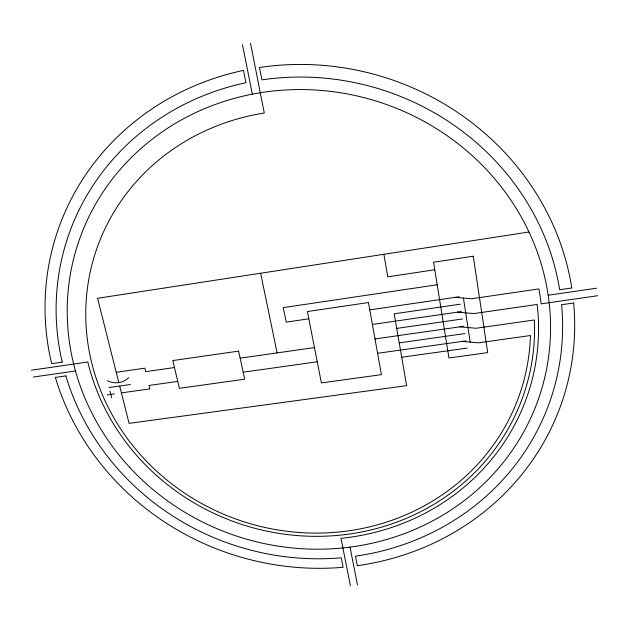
<?xml version="1.0" encoding="UTF-8"?>
<svg xmlns="http://www.w3.org/2000/svg" width="629" height="629" viewBox="0 0 629 629"><rect width="100%" height="100%" fill="white"/><g stroke="black" fill="none" stroke-linecap="round" stroke-linejoin="round"><path stroke-width="0.94" d="M528.989 231.999L97.589 298.28L118.818 382.605M434.788 269.762L387.771 276.839L383.871 254.297M437.194 284.756L283.262 307.628L286.203 322.119L308.815 318.809M369.789 309.869L459.201 296.762M460.349 304.184L394.179 313.816L406.625 385.648L129.079 423.356L119.683 386.033M31.45 370.19L87.832 362.013A227.494 213.805 17.7 0 0 338.583 535.303A227.494 213.805 17.7 0 0 534.375 319.98L476.067 328.267L459.87 326.828M548.173 295.229L596.662 288.192M372.407 324.462L461.497 311.575M33.329 377.038L75.472 370.968M597.55 295.74L541.152 303.87A235.238 221.117 17.7 0 0 538.888 288.923L471.585 298.751L455.27 297.344M396.71 328.409L462.637 318.942M116.216 372.266L144.827 368.177L145.669 371.645L174.477 367.533M240.129 358.168L314.461 347.57M375.01 338.937L463.777 326.278M399.218 342.884L464.91 333.582M109.053 387.535L130.352 384.523M177.748 381.41L149.034 385.451L149.875 388.887L121.405 392.873M243.179 372.203L317.252 361.785M377.589 353.301L466.042 340.855M107.26 394.863L114.329 393.872M401.711 357.248L467.166 348.104M457.582 312.141L473.834 313.572L537.158 304.444A231.37 217.461 17.7 0 1 340.965 538.338L350.439 585.796M462.15 341.405L478.284 342.844L530.475 335.532A223.625 210.157 17.7 0 1 318.494 533.093A223.625 210.157 17.7 0 1 87.415 339.943A223.625 210.157 17.7 0 1 264.29 113.023L250.499 43.204M109.918 390.955L111.655 397.772M260.634 273.23L277.114 352.9M242.456 44.69L252.331 94.161M350.007 547.112L357.5 585.017M463.424 298.052L470.209 342.121M128.638 377.644A18.854 16.991 31.6 0 1 107.3 380.679M473.275 256.2L433.578 262.214L448.949 358.003L487.711 352.625L473.275 256.2M368.468 302.533L307.384 311.544L321.403 382.904L381.426 374.64L368.468 302.533M62.224 362.139L51.657 363.68A266.256 250.428 17.7 0 1 243.447 70.409L245.923 82.729A254.619 239.429 17.7 0 0 62.224 362.139M571.769 287.964L559.661 289.733A254.619 239.429 17.7 0 0 261.876 79.859L259.447 67.507A266.256 250.428 17.7 0 1 571.769 287.964M65.888 375.914L55.344 377.431A266.256 250.428 17.7 0 0 343.127 567.287L341.225 557.805A254.619 239.429 17.7 0 1 65.888 375.914M238.595 351.116L172.833 360.559L179.375 388.313L244.697 379.185L238.595 351.116M573.648 303.005L561.579 304.735A254.619 239.429 17.7 0 1 355.44 556.178L357.311 565.683A266.256 250.428 17.7 0 0 573.648 303.005M129.888 467.606A242.991 228.437 17.7 0 0 539.022 397.371A242.991 228.437 17.7 0 0 257.764 93.171A242.991 228.437 17.7 0 0 129.888 467.606"/></g></svg>
